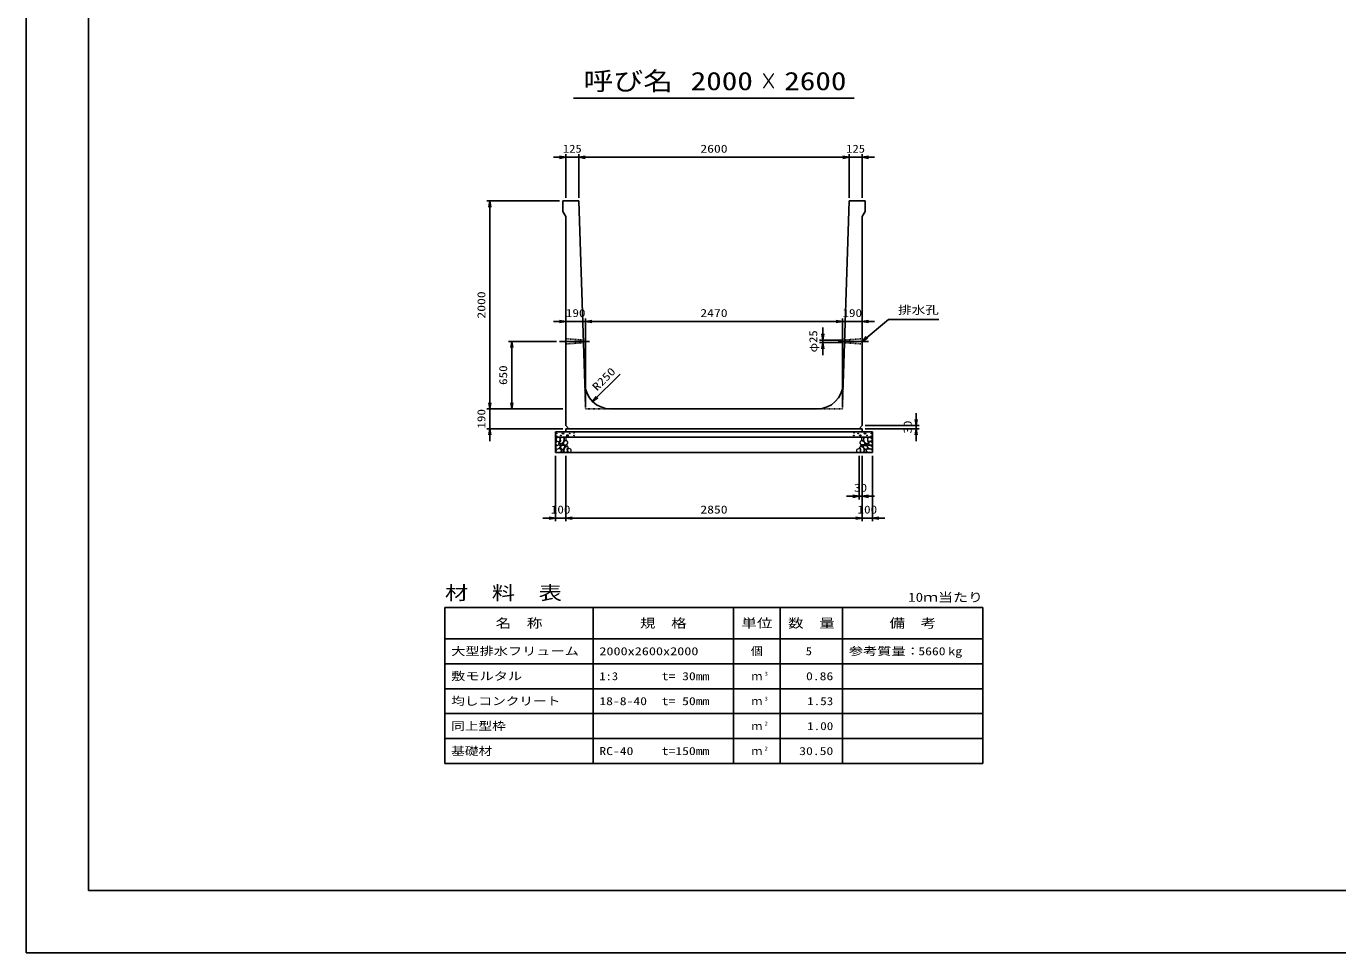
# Model space of a CAD drawing. Units: millimetres at full size. Extents: x 0 to 25230, y 0 to 17820.
# Drawn here: x 0 to 12615, y 0 to 8910 of the extents above; entities that cross this region are included whole.
import ezdxf
from ezdxf.enums import TextEntityAlignment as Align

# ---------------------------------------------------------------- set-up
doc = ezdxf.new("R2010")
doc.units = ezdxf.units.MM
doc.linetypes.add('CHAIN', pattern=[18.5, 12, -1.5, 3.5, -1.5])
doc.linetypes.add('DASHED_SPACED', pattern=[12, 6, -6])
for name, color, linetype, lineweight in [('0_2', 7, 'Continuous', 25), ('D-BMK', 2, 'CHAIN', 25), ('D-DCR-HCHn', 4, 'Continuous', 9), ('D-MTR-FRAM', 7, 'Continuous', 25), ('D-MTR-LINE', 7, 'Continuous', 25), ('D-STR-DIM', 7, 'Continuous', 25), ('D-STR-STRn', 1, 'Continuous', 25), ('D-TTL', 2, 'Continuous', 25), ('D-TTL-TXT', 7, 'Continuous', 25)]:
    doc.layers.add(name, color=color, linetype=linetype, lineweight=lineweight)
doc.layers.add('D-MTR', color=7, linetype='Continuous')
doc.layers.add('D-MTR-TXT', color=7, linetype='Continuous')
doc.styles.add('ＭＳ ゴシック', font='')
doc.styles.get('ＭＳ ゴシック').set_extended_font_data('MS Gothic')

# ---------------------------------------------------------------- blocks, each defined once
blk = doc.blocks.new('open_arrow')
at = {"color": 0, "linetype": 'Continuous', "lineweight": -2}
blk.add_lwpolyline([(7.5, 1.25), (0, 0), (7.5, -1.25)], dxfattribs=at)

msp = doc.modelspace()

# ---------------------------------------------------------------- linework, layer by layer
at = {"layer": '0_2'}
for p, q in [((5100, 5879.663), (4640, 5879.663)), ((4670, 5879.663), (4670, 5229.663)), ((5160, 5229.663), (4640, 5229.663)), ((8010, 4779.663), (8010, 4359.663)), ((8040, 4779.663), (8040, 4359.663)), ((8160, 4389.663), (7890, 4389.663))]:
    msp.add_line(p, q, dxfattribs=at)
at = {"layer": 'D-BMK'}
for p, q in [((5130, 5879.663), (5418.875, 5879.663)), ((7811.125, 5879.663), (8100, 5879.663))]:
    msp.add_line(p, q, dxfattribs=at)
at = {"layer": 'D-DCR-HCHn'}
for points in [[(5128.399, 4953.358), (5112.796, 4956.825), (5098.928, 4949.891), (5097.194, 4934.289), (5100.661, 4922.154), (5117.997, 4916.953), (5130.132, 4916.953), (5135.333, 4925.621), (5135.333, 4944.69)], [(5142.267, 4955.092), (5137.067, 4939.49), (5138.8, 4922.154), (5126.665, 4903.084), (5142.267, 4894.416), (5159.603, 4903.084), (5170.005, 4916.953), (5173.472, 4939.49), (5170.005, 4951.625), (5159.603, 4956.825)], [(5171.739, 4913.486), (5163.071, 4892.683), (5170.005, 4884.015), (5190.808, 4884.015), (5199.476, 4887.482), (5208.144, 4899.617), (5208.144, 4910.018), (5199.476, 4923.887), (5189.074, 4925.621)], [(5175.206, 4951.625), (5175.206, 4930.822), (5183.874, 4925.621), (5192.542, 4930.822), (5194.275, 4942.957), (5192.542, 4953.358), (5180.407, 4956.825)], [(8058.261, 4913.486), (8066.929, 4892.683), (8059.995, 4884.015), (8039.192, 4884.015), (8030.524, 4887.482), (8021.856, 4899.617), (8021.856, 4910.018), (8030.524, 4923.887), (8040.926, 4925.621)], [(8054.794, 4951.625), (8054.794, 4930.822), (8046.126, 4925.621), (8037.458, 4930.822), (8035.725, 4942.957), (8037.458, 4953.358), (8049.593, 4956.825)], [(8087.733, 4955.092), (8092.933, 4939.49), (8091.2, 4922.154), (8103.335, 4903.084), (8087.733, 4894.416), (8070.397, 4903.084), (8059.995, 4916.953), (8056.528, 4939.49), (8059.995, 4951.625), (8070.397, 4956.825)], [(8101.601, 4953.358), (8117.204, 4956.825), (8131.072, 4949.891), (8132.806, 4934.289), (8129.339, 4922.154), (8112.003, 4916.953), (8099.868, 4916.953), (8094.667, 4925.621), (8094.667, 4944.69)], [(5095.46, 4910.018), (5090.26, 4894.416), (5097.194, 4884.015), (5114.53, 4882.281), (5126.366, 4887.362), (5121.464, 4899.617), (5124.932, 4906.551), (5117.997, 4913.486), (5107.596, 4916.953)], [(5128.366, 4852.419), (5141.208, 4871.681), (5139.603, 4876.497), (5121.946, 4881.312), (5105.894, 4879.707), (5094.658, 4870.076), (5093.052, 4858.84), (5094.658, 4847.604), (5107.499, 4844.393)], [(5134.787, 4812.29), (5146.023, 4817.105), (5149.234, 4833.157), (5142.813, 4844.393), (5131.577, 4847.604), (5117.13, 4845.999), (5101.078, 4839.578), (5093.052, 4829.947), (5093.052, 4818.711), (5097.868, 4812.29), (5117.13, 4813.895)], [(5145.735, 4894.416), (5137.067, 4887.482), (5140.534, 4882.281), (5152.669, 4882.281), (5157.87, 4884.015), (5161.337, 4890.949), (5156.136, 4896.15)], [(5173.311, 4852.419), (5181.337, 4871.681), (5174.916, 4879.707), (5155.654, 4879.707), (5147.628, 4876.497), (5139.603, 4865.261), (5139.603, 4855.63), (5147.628, 4842.788), (5157.259, 4841.183)], [(5170.101, 4817.105), (5170.101, 4836.367), (5162.075, 4841.183), (5154.049, 4836.367), (5152.444, 4825.131), (5154.049, 4815.5), (5165.285, 4812.29)], [(5200.599, 4813.895), (5205.415, 4828.342), (5203.81, 4844.393), (5215.046, 4862.05), (5200.599, 4870.076), (5184.548, 4862.05), (5174.916, 4849.209), (5171.706, 4828.342), (5174.916, 4817.105), (5184.548, 4812.29)], [(5197.389, 4870.076), (5205.415, 4876.497), (5202.204, 4881.312), (5190.968, 4881.312), (5186.153, 4879.707), (5182.942, 4873.287), (5187.758, 4868.471)], [(5213.441, 4815.5), (5227.887, 4812.29), (5240.729, 4818.711), (5242.334, 4833.157), (5239.124, 4844.393), (5223.072, 4849.209), (5211.836, 4849.209), (5207.02, 4841.183), (5207.02, 4823.526)], [(8016.559, 4815.5), (8002.113, 4812.29), (7989.271, 4818.711), (7987.666, 4833.157), (7990.876, 4844.393), (8006.928, 4849.209), (8018.164, 4849.209), (8022.98, 4841.183), (8022.98, 4823.526)], [(8029.401, 4813.895), (8024.585, 4828.342), (8026.19, 4844.393), (8014.954, 4862.05), (8029.401, 4870.076), (8045.452, 4862.05), (8055.084, 4849.209), (8058.294, 4828.342), (8055.084, 4817.105), (8045.452, 4812.29)], [(8032.611, 4870.076), (8024.585, 4876.497), (8027.796, 4881.312), (8039.032, 4881.312), (8043.847, 4879.707), (8047.058, 4873.287), (8042.242, 4868.471)], [(8056.689, 4852.419), (8048.663, 4871.681), (8055.084, 4879.707), (8074.346, 4879.707), (8082.372, 4876.497), (8090.397, 4865.261), (8090.397, 4855.63), (8082.372, 4842.788), (8072.741, 4841.183)], [(8059.899, 4817.105), (8059.899, 4836.367), (8067.925, 4841.183), (8075.951, 4836.367), (8077.556, 4825.131), (8075.951, 4815.5), (8064.715, 4812.29)], [(8084.265, 4894.416), (8092.933, 4887.482), (8089.466, 4882.281), (8077.331, 4882.281), (8072.13, 4884.015), (8068.663, 4890.949), (8073.864, 4896.15)], [(8095.213, 4812.29), (8083.977, 4817.105), (8080.766, 4833.157), (8087.187, 4844.393), (8098.423, 4847.604), (8112.87, 4845.999), (8128.922, 4839.578), (8136.948, 4829.947), (8136.948, 4818.711), (8132.132, 4812.29), (8112.87, 4813.895)], [(8101.634, 4852.419), (8088.792, 4871.681), (8090.397, 4876.497), (8108.054, 4881.312), (8124.106, 4879.707), (8135.342, 4870.076), (8136.948, 4858.84), (8135.342, 4847.604), (8122.501, 4844.393)], [(8134.54, 4910.018), (8139.74, 4894.416), (8132.806, 4884.015), (8115.47, 4882.281), (8103.634, 4887.362), (8108.536, 4899.617), (8105.068, 4906.551), (8112.003, 4913.486), (8122.404, 4916.953)]]:
    msp.add_lwpolyline(points, close=True, dxfattribs=at)
for centre, radius in [((5100.727, 4993.618), 3), ((5101.869, 4968.573), 3), ((5142.292, 4975.414), 3), ((5163.336, 4993.618), 7.5), ((5206.664, 4974.623), 7.5), ((5227.708, 4992.827), 3), ((5268.131, 4999.669), 3), ((5269.273, 4974.623), 3), ((7960.727, 4974.623), 3), ((7961.869, 4999.669), 3), ((8002.292, 4992.827), 3), ((8023.336, 4974.623), 7.5), ((8066.664, 4993.618), 7.5), ((8087.708, 4975.414), 3), ((8128.131, 4968.573), 3), ((8129.273, 4993.618), 3)]:
    msp.add_circle(centre, radius, dxfattribs=at)
at = {"layer": 'D-MTR-FRAM'}
for p, q in [((4027.5, 3319.663), (9202.5, 3319.663)), ((4027.5, 3319.663), (4027.5, 1819.663)), ((9202.5, 3319.663), (9202.5, 1819.663)), ((4027.5, 1819.663), (9202.5, 1819.663))]:
    msp.add_line(p, q, dxfattribs=at)
at = {"layer": 'D-MTR-LINE'}
for p, q in [((5452.5, 3319.663), (5452.5, 1819.663)), ((6802.5, 3319.663), (6802.5, 1819.663)), ((7252.5, 3319.663), (7252.5, 1819.663)), ((7852.5, 3319.663), (7852.5, 1819.663)), ((4027.5, 3019.663), (9202.5, 3019.663)), ((4027.5, 2779.663), (9202.5, 2779.663)), ((4027.5, 2539.663), (9202.5, 2539.663)), ((4027.5, 2299.663), (9202.5, 2299.663)), ((4027.5, 2059.663), (9202.5, 2059.663))]:
    msp.add_line(p, q, dxfattribs=at)
at = {"layer": 'D-STR-DIM'}
for p, q in [((5070, 7649.663), (5435, 7649.663)), ((5190, 7259.663), (5190, 7679.663)), ((5315, 7259.663), (5315, 7679.663)), ((5315, 7259.663), (5315, 7679.663)), ((5315, 7649.663), (7915, 7649.663)), ((7795, 7649.663), (8160, 7649.663)), ((7915, 7259.663), (7915, 7679.663)), ((7915, 7259.663), (7915, 7679.663)), ((8040, 7259.663), (8040, 7679.663)), ((5130, 7229.663), (4430, 7229.663)), ((4460, 7229.663), (4460, 5229.663)), ((5070, 6069.663), (5500, 6069.663)), ((5380, 5259.663), (5380, 6099.663)), ((5380, 5259.663), (5380, 6099.663)), ((5380, 6069.663), (7850, 6069.663)), ((7730, 6069.663), (8160, 6069.663)), ((7850, 5259.663), (7850, 6099.663)), ((7850, 5259.663), (7850, 6099.663)), ((7661.125, 6012.163), (7661.125, 5747.163)), ((7841.531, 5892.163), (7631.125, 5892.163)), ((7840.719, 5867.163), (7631.125, 5867.163)), ((5448.125, 5300.038), (5713.29, 5565.203)), ((4460, 5349.663), (4460, 4919.663)), ((5160, 5229.663), (4430, 5229.663)), ((5160, 5229.663), (4430, 5229.663)), ((8560, 5189.663), (8560, 4919.663)), ((8070, 5069.663), (8590, 5069.663)), ((5160, 5039.663), (4430, 5039.663)), ((8070, 5039.663), (8590, 5039.663)), ((5090, 4779.663), (5090, 4149.663)), ((5190, 4779.663), (5190, 4149.663)), ((5190, 4779.663), (5190, 4149.663)), ((8040, 4779.663), (8040, 4149.663)), ((8040, 4779.663), (8040, 4149.663)), ((8140, 4779.663), (8140, 4149.663)), ((5310, 4179.663), (4970, 4179.663)), ((5190, 4179.663), (8040, 4179.663)), ((8260, 4179.663), (7920, 4179.663))]:
    msp.add_line(p, q, dxfattribs=at)
msp.add_lwpolyline([(8040, 5879.663), (8295, 6089.663), (8355, 6089.663), (8779.416, 6089.663)], dxfattribs=at)
at = {"layer": 'D-STR-STRn'}
for p, q in [((5160, 7229.663), (5315, 7229.663)), ((5160, 7129.663), (5160, 7229.663)), ((5315, 7229.663), (5372.139, 5471.542)), ((7915, 7229.663), (7857.861, 5471.542)), ((8070, 7229.663), (7915, 7229.663)), ((8070, 7129.663), (8070, 7229.663)), ((5160, 7129.663), (5190, 7079.663)), ((5190, 5069.663), (5190, 7079.663)), ((8070, 7129.663), (8040, 7079.663)), ((8040, 5069.663), (8040, 7079.663)), ((5622.007, 5229.663), (7607.993, 5229.663)), ((5190, 5069.663), (5220, 5039.663)), ((8040, 5069.663), (8010, 5039.663)), ((5090, 4809.663), (5090, 5009.663)), ((5090, 5009.663), (8140, 5009.663)), ((5090, 4959.663), (8140, 4959.663)), ((5190, 5039.663), (8040, 5039.663)), ((5190, 5039.663), (5190, 5009.663)), ((8040, 5039.663), (8040, 5009.663)), ((8140, 4809.663), (8140, 5009.663)), ((5090, 4809.663), (8140, 4809.663))]:
    msp.add_line(p, q, dxfattribs=at)
at = {"layer": 'D-STR-STRn', "color": 2, "linetype": 'DASHED_SPACED'}
for p, q in [((5358.469, 5892.163), (5190, 5904.663)), ((5359.281, 5867.163), (5190, 5854.663)), ((8040, 5854.663), (7870.719, 5867.163)), ((8040, 5904.663), (7871.531, 5892.163)), ((5372.139, 5471.542), (5380, 5229.663)), ((7857.861, 5471.542), (7850, 5229.663)), ((5380, 5229.663), (5622.007, 5229.663)), ((7850, 5229.663), (7607.993, 5229.663))]:
    msp.add_line(p, q, dxfattribs=at)
at = {"layer": 'D-STR-STRn'}
for centre, start, end in [((5622.007, 5479.663), 181.86146, 270), ((7607.993, 5479.663), 270, 358.13854)]:
    msp.add_arc(centre, 250, start, end, dxfattribs=at)
at = {"layer": 'D-TTL'}
for points in [[(0, 0), (25230, 0), (25230, 17820), (0, 17820)], [(600, 600), (24630, 600), (24630, 17220), (600, 17220)]]:
    msp.add_lwpolyline(points, close=True, dxfattribs=at)
at = {"layer": 'D-TTL-TXT'}
msp.add_line((5265, 8219.663), (7965, 8219.663), dxfattribs=at)

# ---------------------------------------------------------------- block references
at = {"layer": '0_2', "xscale": 8, "yscale": 8}
for p, rotation in [((4670, 5879.663), 270), ((4670, 5229.663), 90), ((8010, 4389.663), 180)]:
    msp.add_blockref('open_arrow', p, dxfattribs=dict(at, rotation=rotation))
msp.add_blockref('open_arrow', (8040, 4389.663), dxfattribs=at)
at = {"layer": 'D-STR-DIM', "xscale": 8, "yscale": 8}
for p, rotation in [((5190, 7649.663), 180), ((7915, 7649.663), 180), ((7915, 7649.663), 180), ((4460, 7229.663), 270), ((5190, 6069.663), 180), ((7850, 6069.663), 180), ((7850, 6069.663), 180), ((7661.125, 5892.163), 90), ((7661.125, 5867.163), 270), ((8040, 5879.663), 39.5), ((5448.125, 5300.038), 45), ((4460, 5229.663), 90), ((4460, 5229.663), 90), ((8560, 5069.663), 90), ((4460, 5039.663), 270), ((8560, 5039.663), 270), ((5090, 4179.663), 180), ((8040, 4179.663), 180), ((8040, 4179.663), 180)]:
    msp.add_blockref('open_arrow', p, dxfattribs=dict(at, rotation=rotation))
for p in [(5315, 7649.663), (5315, 7649.663), (8040, 7649.663), (5380, 6069.663), (5380, 6069.663), (8040, 6069.663), (5190, 4179.663), (5190, 4179.663), (8140, 4179.663)]:
    msp.add_blockref('open_arrow', p, dxfattribs=at)

# ---------------------------------------------------------------- texts
at = {"layer": '0_2', "style": 'ＭＳ ゴシック', "width": 1.2}
msp.add_text('650', height=76.98, rotation=90, dxfattribs=at).set_placement((4587.5, 5554.663), align=Align.MIDDLE_CENTER)
msp.add_text('30', height=76.98, dxfattribs=at).set_placement((8025, 4472.163), align=Align.MIDDLE_CENTER)
at = {"layer": 'D-MTR', "style": 'ＭＳ ゴシック', "width": 1.25}
msp.add_text('材\u3000料\u3000表', height=132, dxfattribs=at).set_placement((4027.5, 3355.663), align=Align.BOTTOM_LEFT)
at = {"layer": 'D-MTR', "style": 'ＭＳ ゴシック', "width": 1.2}
msp.add_text('10ｍ当たり', height=87.98, dxfattribs=at).set_placement((9202.5, 3348.663), align=Align.BOTTOM_RIGHT)
at = {"layer": 'D-MTR-TXT', "style": 'ＭＳ ゴシック'}
for s, height, width, p in [('名\u3000称', 87.98, 1.25, (4740, 3169.663)), ('規\u3000格', 87.98, 1.25, (6127.5, 3169.663)), ('単位', 87.98, 1.25, (7027.5, 3169.663)), ('数\u3000量', 87.98, 1.25, (7552.5, 3169.663)), ('備\u3000考', 87.98, 1.25, (8527.5, 3169.663)), ('個', 76.98, 1.1, (7027.5, 2899.663))]:
    msp.add_text(s, height=height, dxfattribs=dict(at, width=width)).set_placement(p, align=Align.MIDDLE_CENTER)
for s, width, p in [('大型排水フリューム', 1.3, (4087.5, 2899.663)), ('2000x2600x2000', 1.3, (5512.5, 2899.663)), ('参考質量：    kg', 1.3, (7912.5, 2899.663)), ('敷モルタル', 1.3, (4087.5, 2659.663)), ('1:3', 1.15, (5512.5, 2659.663)), ('t= 30mm', 1.25, (6112.5, 2659.663)), ('均しコンクリート', 1.25, (4087.5, 2419.663)), ('18-8-40', 1.25, (5512.5, 2419.663)), ('t= 50mm', 1.25, (6112.5, 2419.663)), ('同上型枠', 1.25, (4087.5, 2179.663)), ('基礎材', 1.25, (4087.5, 1939.663)), ('RC-40', 1.25, (5512.5, 1939.663)), ('t=150mm', 1.25, (6112.5, 1939.663))]:
    msp.add_text(s, height=76.98, dxfattribs=dict(at, width=width)).set_placement(p, align=Align.MIDDLE_LEFT)
for s, width, p in [('5', 1.15, (7557.83, 2899.663)), ('5660', 1.25, (8842.5, 2899.663)), ('0.86', 1.25, (7762.5, 2659.663)), ('1.53', 1.2, (7762.5, 2419.663)), ('1.00', 1.2, (7762.5, 2179.663)), ('30.50', 1.25, (7762.5, 1939.663))]:
    msp.add_text(s, height=76.98, dxfattribs=dict(at, width=width)).set_placement(p, align=Align.MIDDLE_RIGHT)
for p in [(7027.5, 2659.663), (7027.5, 2419.663), (7027.5, 2179.663), (7027.5, 1939.663)]:
    msp.add_text('ｍ', height=76.98, dxfattribs=at).set_placement(p, align=Align.MIDDLE_CENTER)
at = {"layer": 'D-MTR-TXT', "style": 'ＭＳ ゴシック', "width": 1.15}
for s, p in [('3', (7102.5, 2652.663)), ('3', (7102.5, 2412.663)), ('2', (7102.5, 2172.663)), ('2', (7102.5, 1932.663))]:
    msp.add_text(s, height=38.49, dxfattribs=at).set_placement(p, align=Align.BOTTOM_LEFT)
at = {"layer": 'D-STR-DIM', "style": 'ＭＳ ゴシック'}
for s, width, p in [('125', 1.15, (5252.5, 7732.163)), ('2600', 1.25, (6615, 7732.163)), ('125', 1.15, (7977.5, 7732.163)), ('190', 1.2, (5285, 6152.163)), ('2470', 1.25, (6615, 6152.163)), ('190', 1.2, (7945, 6152.163)), ('100', 1.2, (5140, 4262.163)), ('2850', 1.25, (6615, 4262.163)), ('100', 1.2, (8090, 4262.163))]:
    msp.add_text(s, height=76.98, dxfattribs=dict(at, width=width)).set_placement(p, align=Align.MIDDLE_CENTER)
for s, width, p in [('2000', 1.25, (4377.5, 6229.663)), ('φ25', 1.15, (7570.097, 5879.663)), ('190', 1.2, (4377.5, 5134.663)), ('30', 1.2, (8477.5, 5054.663))]:
    msp.add_text(s, height=76.98, rotation=90, dxfattribs=dict(at, width=width)).set_placement(p, align=Align.MIDDLE_CENTER)
at = {"layer": 'D-STR-DIM', "style": 'ＭＳ ゴシック', "width": 1.25}
msp.add_text('排水孔', height=76.98, dxfattribs=at).set_placement((8385, 6119.663), align=Align.BOTTOM_LEFT)
msp.add_text('R250', height=76.98, rotation=45, dxfattribs=at).set_placement((5506.535, 5381.075), align=Align.BOTTOM_LEFT)
at = {"layer": 'D-TTL-TXT', "style": 'ＭＳ ゴシック'}
for s, width, p in [('呼び名', 1.2, (5790, 8242.163)), ('2000', 1.25, (6690, 8242.163)), ('×', 0.7, (7140, 8242.163)), ('2600', 1.25, (7590, 8242.163))]:
    msp.add_text(s, height=176, dxfattribs=dict(at, width=width)).set_placement(p, align=Align.BOTTOM_CENTER)

doc.saveas('drawing.dxf')
